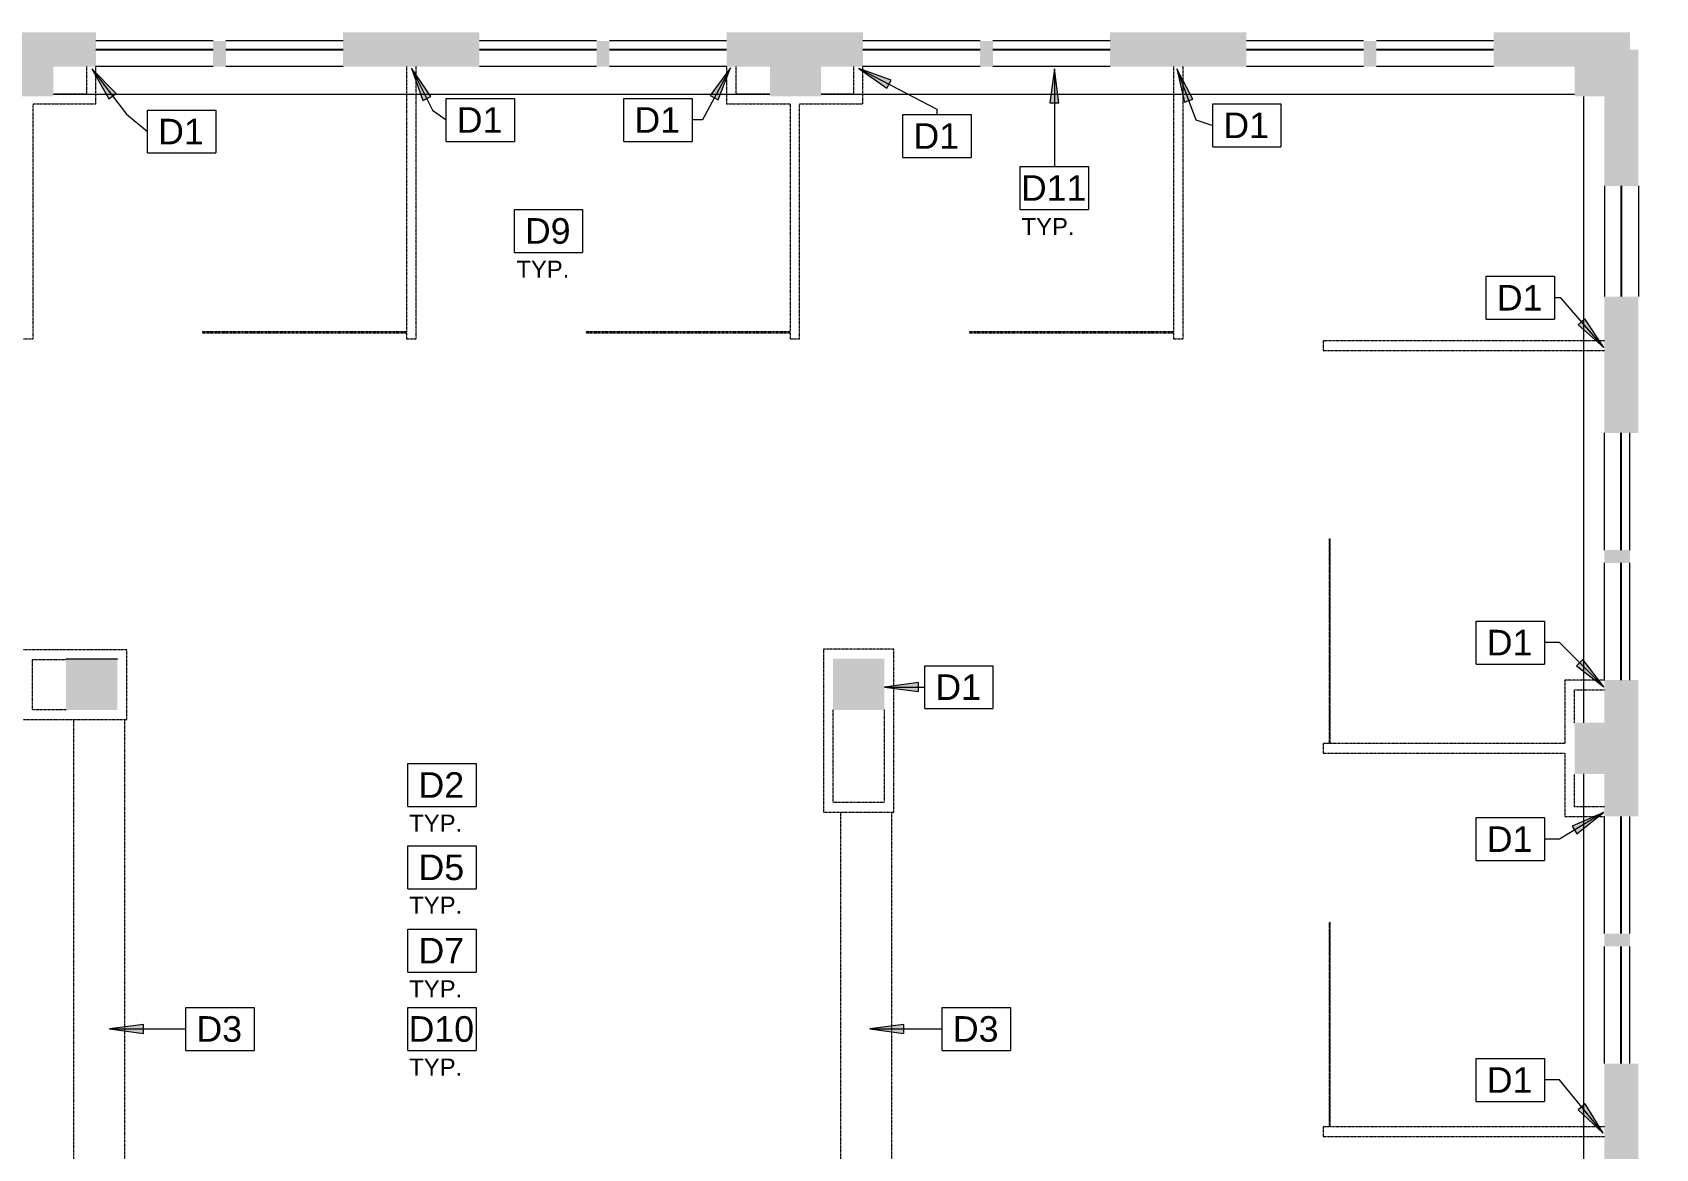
# Model space of a CAD drawing. Header units: inches. Extents: x 3 to 2535, y 0 to 2055.
# Drawn here: x 1773 to 2535, y 1528 to 2052 of the extents above; entities that cross this region are included whole.
import ezdxf

# ---------------------------------------------------------------- set-up
doc = ezdxf.new("R2010")
doc.units = ezdxf.units.IN
doc.header["$MEASUREMENT"] = 0
doc.linetypes.add('Demolished', pattern=[0.1875, 0.125, -0.0625])
for name, color, linetype, lineweight in [('_800 AVAILABLE', 7, 'Continuous', 9), ('A-ANNO-KEYN', 231, 'Continuous', 9), ('A-DETL-GENF', 92, 'Continuous', 9), ('A-WALL', 113, 'Demolished', 9), ('B-CL', 7, 'Continuous', 9), ('G-ANNO-TEXT', 231, 'Continuous', 9), ('I-WALL', 2, 'Demolished', 9), ('Q-CASE', 31, 'Demolished', 9), ('Victor Bldg - 8th Floor_LINK_dwg', 8, 'Continuous', 9), ('WINDOWS', 7, 'Continuous', 9)]:
    doc.layers.add(name, color=color, linetype=linetype, lineweight=lineweight)
doc.styles.add('Arial', font='arial.ttf', dxfattribs={"height": 12})
doc.styles.add('Swis721 Lt BT', font='swissl.ttf', dxfattribs={"height": 8})

# ---------------------------------------------------------------- blocks, each defined once
blk = doc.blocks.new('C-Counter Top - ADJ HEIGHT - 2_-0_-7924903-Level XX  DEMOLITION')
at = {"layer": 'Q-CASE', "color": 7}
for p, q in [((216.68, 0), (-47.26, 0)), ((-47.26, -24), (216.68, -24))]:
    blk.add_line(p, q, dxfattribs=at)
blk = doc.blocks.new('C-Counter Top - ADJ HEIGHT - 2_-0_-7924882-Level XX  DEMOLITION')
at = {"layer": 'Q-CASE', "color": 7}
for p, q in [((260.18, 0), (-47.26, 0)), ((-47.26, -24), (260.18, -24))]:
    blk.add_line(p, q, dxfattribs=at)
blk = doc.blocks.new('Victor Bldg - 8th Floor_LINK_dwg-6972240-Level XX  DEMOLITION')
at = {"layer": '_800 AVAILABLE'}
for p, q in [((1783, 2022.56), (2119.34, 2022.56)), ((2143.34, 2022.56), (2497, 2022.56)), ((2501.18, 2021.5), (2501.18, 1727.5)), ((2501.18, 1703.5), (2501.18, 1367.5))]:
    blk.add_line(p, q, dxfattribs=at)
at = {"layer": 'B-CL'}
blk.add_line((1789, 1757.25), (1789, 1757.5), dxfattribs=at)
at = {"layer": 'B-CL', "flags": 128}
blk.add_lwpolyline([(1789, 1757.5), (1813, 1757.5), (1813, 1757.25)], dxfattribs=at)
at = {"layer": 'WINDOWS'}
for p, q in [((1858, 2047.5), (1803, 2047.5)), ((1858, 2043.5), (1803, 2043.5)), ((1858, 2043.25), (1803, 2043.25)), ((1919, 2047.5), (1864, 2047.5)), ((1919, 2043.5), (1864, 2043.5)), ((1919, 2043.25), (1864, 2043.25)), ((2038, 2047.5), (1983, 2047.5)), ((2038, 2043.5), (1983, 2043.5)), ((2038, 2043.25), (1983, 2043.25)), ((2099, 2047.5), (2044, 2047.5)), ((2099, 2043.5), (2044, 2043.5)), ((2099, 2043.25), (2044, 2043.25)), ((2218, 2047.5), (2163, 2047.5)), ((2218, 2043.5), (2163, 2043.5)), ((2218, 2043.25), (2163, 2043.25)), ((2279, 2047.5), (2224, 2047.5)), ((2279, 2043.5), (2224, 2043.5)), ((2279, 2043.25), (2224, 2043.25)), ((2398, 2047.5), (2343, 2047.5)), ((2398, 2043.5), (2343, 2043.5)), ((2398, 2043.25), (2343, 2043.25)), ((2459, 2047.5), (2404, 2047.5)), ((2459, 2043.5), (2404, 2043.5)), ((2459, 2043.25), (2404, 2043.25)), ((1858, 2035.5), (1803, 2035.5)), ((1919, 2035.5), (1864, 2035.5)), ((2038, 2035.5), (1983, 2035.5)), ((2099, 2035.5), (2044, 2035.5)), ((2218, 2035.5), (2163, 2035.5)), ((2279, 2035.5), (2224, 2035.5)), ((2398, 2035.5), (2343, 2035.5)), ((2459, 2035.5), (2404, 2035.5)), ((2511, 1979.5), (2511, 1927.5)), ((2518.75, 1979.5), (2518.75, 1927.5)), ((2519, 1979.5), (2519, 1927.5)), ((2527, 1979.5), (2527, 1927.5)), ((2511, 1808.5), (2511, 1863.5)), ((2518.75, 1808.5), (2518.75, 1863.5)), ((2519, 1808.5), (2519, 1863.5)), ((2523, 1808.5), (2523, 1863.5)), ((2511, 1747.5), (2511, 1802.5)), ((2518.75, 1747.5), (2518.75, 1802.5)), ((2519, 1747.5), (2519, 1802.5)), ((2523, 1747.5), (2523, 1802.5)), ((2511, 1628.5), (2511, 1683.5)), ((2518.75, 1628.5), (2518.75, 1683.5)), ((2519, 1628.5), (2519, 1683.5)), ((2523, 1628.5), (2523, 1683.5)), ((2511, 1567.5), (2511, 1622.5)), ((2518.75, 1567.5), (2518.75, 1622.5)), ((2519, 1567.5), (2519, 1622.5)), ((2523, 1567.5), (2523, 1622.5))]:
    blk.add_line(p, q, dxfattribs=at)
blk = doc.blocks.new('Keynote Tag - Keynote Number - Boxed-135510-Level XX  DEMOLITION')
at = {"layer": 'A-ANNO-KEYN'}
for p, q in [((-0.125, -0.0792), (-0.125, 0.0781)), ((-0.125, 0.0781), (0.125, 0.0781)), ((0.125, 0.0781), (0.125, -0.0792)), ((-0.125, -0.0792), (0.125, -0.0792))]:
    blk.add_line(p, q, dxfattribs=at)

msp = doc.modelspace()

# ---------------------------------------------------------------- hatches: boundary and pattern name
at = {"layer": 'A-ANNO-KEYN'}
for points in [[(1801.06, 2034.39), (1809.06, 2020.37), (1812.41, 2022.92)], [(1951.09, 2034.75), (1956.36, 2019.5), (1960.13, 2021.38)], [(2100.76, 2034.96), (2091.34, 2021.85), (2095.06, 2019.86)], [(2161, 2034.59), (2174.22, 2025.33), (2176.17, 2029.07)], [(2252.83, 2034.48), (2250.73, 2018.48), (2254.94, 2018.48)], [(2310.38, 2034.48), (2313.89, 2018.73), (2317.85, 2020.17)], [(2510.8, 1903.66), (2501.88, 1917.11), (2498.7, 1914.34)], [(2510.78, 1744.33), (2500.93, 1757.11), (2497.96, 1754.13)], [(2173.09, 1744.22), (2189.09, 1742.1), (2189.09, 1746.31)], [(2510.6, 1685.36), (2495.81, 1678.9), (2497.99, 1675.29)], [(1809.36, 1583.76), (1825.36, 1581.65), (1825.36, 1585.86)], [(2166.19, 1583.76), (2182.19, 1581.65), (2182.19, 1585.86)], [(2510.47, 1534.87), (2501.92, 1548.55), (2498.67, 1545.87)]]:
    msp.add_hatch(color=256, dxfattribs=at).paths.add_polyline_path(points, flags=0)
at = {"layer": 'A-DETL-GENF'}
h = msp.add_hatch(color=7, dxfattribs=at)
h.paths.add_polyline_path([(338, 0), (338, 4), (345, 4), (345, 23.12), (273, 23.12), (273, 4), (280, 4), (280, 0), (311.78, 0)], flags=0)
h.paths.add_polyline_path([(200, 0), (200, 4), (207, 4), (207, 23.12), (135, 23.12), (135, 4), (142, 4), (142, 0), (171.38, 0)], flags=0)
h.paths.add_polyline_path([(418, 0), (509.5, 0), (509.5, 56), (479.5, 56), (479.5, 23.06), (411, 23.06), (411, 4), (418, 4)], flags=0)
h.paths.add_polyline_path([(1050, 0), (1050, 14.5), (1079, 14.5), (1079, 11.5), (1143, 11.5), (1143, 27.5), (1069, 27.5), (1069, 32.86), (1011, 32.86), (1011, 23.12), (1004.38, 23.12), (1004.38, 0), (1036.5, 0)], flags=0)
h.paths.add_polyline_path([(920.38, 0), (920.38, 23.12), (913.5, 23.12), (913.5, 32.99), (884.25, 32.99), (884.25, 23.12), (867.25, 23.12), (867.25, 0), (913.5, 0)], flags=0)
h.paths.add_polyline_path([(62, 0), (62, 4), (69, 4), (69, 23.12), (34.12, 23.12), (34.12, 74.5), (16, 74.5), (16, 66), (12, 66), (12, 0), (34.12, 0)], flags=0)
h.paths.add_polyline_path([(783.25, 0), (783.25, 21.5), (781.25, 21.5), (781.25, 56), (751.25, 56), (751.25, 23.12), (730.25, 23.12), (730.25, 0), (781.25, 0)], flags=0)
h.paths.add_polyline_path([(614, 0), (646.25, 0), (646.25, 33.12), (614, 33.12), (614, 23.12), (593.13, 23.12), (593.13, 0)], flags=0)
h.paths.add_polyline_path([(2155, 3.5), (2215, 3.5), (2215, 19.5), (2155, 19.5)], flags=0)
h.paths.add_polyline_path([(2531, 3.5), (2535, 3.5), (2535, 63.5), (2519, 63.5), (2519, 41.5), (2497, 41.5), (2497, 19.5), (2475, 19.5), (2475, 3.5), (2519, 3.5)], flags=0)
h.paths.add_polyline_path([(2378.78, 3.5), (2423, 3.5), (2423, 19.5), (2363, 19.5), (2363, 3.5), (2374.5, 3.5)], flags=0)
h.paths.add_polyline_path([(2043, 3.5), (2103, 3.5), (2103, 19.5), (2059, 19.5), (2059, 27.5), (1979, 27.5), (1979, 11.5), (2043, 11.5)], flags=0)
h.paths.add_polyline_path([(2261.33, 7.5), (2267.33, 7.5), (2267.33, 19.5), (2261.33, 19.5)], flags=0)
h.paths.add_polyline_path([(2316.67, 7.5), (2316.67, 19.5), (2310.67, 19.5), (2310.67, 7.5)], flags=0)
h.paths.add_polyline_path([(1259, 11.5), (1323, 11.5), (1323, 27.5), (1259, 27.5)], flags=0)
h.paths.add_polyline_path([(1453, 11.5), (1503, 11.5), (1503, 27.5), (1439, 27.5), (1439, 11.5), (1443.5, 11.5)], flags=0)
h.paths.add_polyline_path([(1647.88, 11.5), (1683, 11.5), (1683, 27.5), (1619, 27.5), (1619, 11.5)], flags=0)
h.paths.add_polyline_path([(1828.75, 11.5), (1863, 11.5), (1863, 27.5), (1799, 27.5), (1799, 11.5), (1803.5, 11.5)], flags=0)
h.paths.add_polyline_path([(1564, 15.5), (1564, 27.5), (1558, 27.5), (1558, 15.5)], flags=0)
h.paths.add_polyline_path([(1918, 15.5), (1924, 15.5), (1924, 27.5), (1918, 27.5)], flags=0)
h.paths.add_polyline_path([(1738, 15.5), (1744, 15.5), (1744, 27.5), (1738, 27.5)], flags=0)
h.paths.add_polyline_path([(1198, 15.5), (1204, 15.5), (1204, 27.5), (1198, 27.5)], flags=0)
h.paths.add_polyline_path([(1384, 15.5), (1384, 27.5), (1378, 27.5), (1378, 15.5)], flags=0)
h.paths.add_polyline_path([(2519, 115.5), (2535, 115.5), (2535, 175.5), (2519, 175.5)], flags=0)
h.paths.add_polyline_path([(34.12, 123.5), (34.12, 224.5), (12, 224.5), (12, 132), (16, 132), (16, 123.5)], flags=0)
h.paths.add_polyline_path([(2531, 220.5), (2531, 226.5), (2519, 226.5), (2519, 220.5)], flags=0)
h.paths.add_polyline_path([(2531, 268.5), (2531, 274.5), (2519, 274.5), (2519, 268.5)], flags=0)
h.paths.add_polyline_path([(2173, 293.5), (2173, 317.5), (2149, 317.5), (2149, 293.5), (2152.5, 293.5)], flags=0)
h.paths.add_polyline_path([(517, 293.5), (517, 317.5), (493, 317.5), (493, 293.5), (512.5, 293.5)], flags=0)
h.paths.add_polyline_path([(1789, 293.5), (1813, 293.5), (1813, 317.5), (1789, 317.5)], flags=0)
h.paths.add_polyline_path([(21.13, 310.5), (34.12, 310.5), (34.12, 392.5), (12, 392.5), (12, 310.5)], flags=0)
h.paths.add_polyline_path([(2535, 319.5), (2535, 379.5), (2519, 379.5), (2519, 365.5), (2497, 365.5), (2497, 341.5), (2519, 341.5), (2519, 319.5)], flags=0)
h.paths.add_polyline_path([(2535, 431.5), (2535, 491.5), (2527, 491.5), (2527, 551.5), (2511, 551.5), (2511, 475.5), (2519, 475.5), (2519, 431.5)], flags=0)
h.paths.add_polyline_path([(21.13, 478.5), (34.12, 478.5), (34.12, 534.98), (75.5, 534.98), (75.5, 539.25), (3.5, 539.25), (3.5, 491.25), (12, 491.25), (12, 478.5), (14.26, 478.5)], flags=0)
h.paths.add_polyline_path([(306.53, 511.5), (306.53, 531.5), (296.25, 531.5), (296.25, 579.5), (283.25, 579.5), (283.25, 539.25), (191.5, 539.25), (191.5, 534.98), (286.53, 534.98), (286.53, 511.5), (305.81, 511.5)], flags=0)
h.paths.add_polyline_path([(2511, 603.5), (2527, 603.5), (2527, 667.5), (2511, 667.5), (2511, 647.5), (2497, 647.5), (2497, 623.5), (2511, 623.5)], flags=0)
h.paths.add_polyline_path([(291.03, 631.5), (296.25, 631.5), (296.25, 679.5), (304.93, 679.5), (304.93, 699.5), (296.25, 699.5), (296.25, 715.5), (283.25, 715.5), (283.25, 631.5), (286.53, 631.5)], flags=0)
h.paths.add_polyline_path([(829, 653.5), (853, 653.5), (853, 677.5), (829, 677.5)], flags=0)
h.paths.add_polyline_path([(2152.5, 653.5), (2173, 653.5), (2173, 677.5), (2149, 677.5), (2149, 653.5)], flags=0)
h.paths.add_polyline_path([(1093, 653.5), (1093, 677.5), (1069, 677.5), (1069, 653.5), (1088.5, 653.5)], flags=0)
h.paths.add_polyline_path([(498.94, 653.5), (517, 653.5), (517, 677.5), (493, 677.5), (493, 653.5)], flags=0)
h.paths.add_polyline_path([(1429, 653.5), (1453, 653.5), (1453, 677.5), (1429, 677.5)], flags=0)
h.paths.add_polyline_path([(1808.5, 653.5), (1813, 653.5), (1813, 677.5), (1789, 677.5), (1789, 653.5)], flags=0)
h.paths.add_polyline_path([(2511, 722.5), (2523, 722.5), (2523, 728.5), (2511, 728.5)], flags=0)
h.paths.add_polyline_path([(283.25, 770.5), (296.25, 770.5), (296.25, 776.5), (283.25, 776.5)], flags=0)
h.paths.add_polyline_path([(2511, 783.5), (2527, 783.5), (2527, 847.5), (2511, 847.5), (2511, 813.25)], flags=0)
h.paths.add_polyline_path([(283.25, 831.5), (296.25, 831.5), (296.25, 847.5), (304.93, 847.5), (304.93, 867.5), (296.25, 867.5), (296.25, 883.5), (283.25, 883.5), (283.25, 836)], flags=0)
h.paths.add_polyline_path([(2523, 902.5), (2523, 908.5), (2511, 908.5), (2511, 902.5)], flags=0)
h.paths.add_polyline_path([(296.25, 938.5), (296.25, 944.5), (283.25, 944.5), (283.25, 938.5), (289.64, 938.5)], flags=0)
h.paths.add_polyline_path([(2511, 963.25), (2527, 963.25), (2527, 1027.5), (2511, 1027.5), (2511, 1007.5), (2497, 1007.5), (2497, 983.5), (2511, 983.5), (2511, 967.75)], flags=0)
h.paths.add_polyline_path([(296.25, 999.5), (296.25, 1015.5), (304.93, 1015.5), (304.93, 1035.5), (296.25, 1035.5), (296.25, 1051.56), (283.25, 1051.56), (283.25, 999.5)], flags=0)
h.paths.add_polyline_path([(2173, 1013.5), (2173, 1037.5), (2149, 1037.5), (2149, 1013.5)], flags=0)
h.paths.add_polyline_path([(829, 1013.5), (853, 1013.5), (853, 1037.5), (829, 1037.5), (829, 1029.19)], flags=0)
h.paths.add_polyline_path([(517, 1013.5), (517.25, 1013.5), (517.25, 1037.5), (493, 1037.5), (493, 1013.5), (512.5, 1013.5)], flags=0)
h.paths.add_polyline_path([(1040.5, 1013.5), (1040.5, 1037.5), (1016.5, 1037.5), (1016.5, 1013.5)], flags=0)
h.paths.add_polyline_path([(2511, 1082.5), (2523, 1082.5), (2523, 1088.5), (2511, 1088.5)], flags=0)
h.paths.add_polyline_path([(289.62, 1106.56), (296.25, 1106.56), (296.25, 1112.56), (283.25, 1112.56), (283.25, 1106.56)], flags=0)
h.paths.add_polyline_path([(2511, 1143.5), (2527, 1143.5), (2527, 1207.5), (2511, 1207.5), (2511, 1173.25)], flags=0)
h.paths.add_polyline_path([(295.92, 1167.56), (296.25, 1167.56), (296.25, 1183.56), (304.93, 1183.56), (304.93, 1203.56), (296.25, 1203.56), (296.25, 1219.56), (283.25, 1219.56), (283.25, 1167.56)], flags=0)
h.paths.add_polyline_path([(2511, 1262.5), (2523, 1262.5), (2523, 1268.5), (2511, 1268.5)], flags=0)
h.paths.add_polyline_path([(296.25, 1274.56), (296.25, 1280.56), (283.25, 1280.56), (283.25, 1274.56), (295.92, 1274.56)], flags=0)
h.paths.add_polyline_path([(2511, 1323.5), (2527, 1323.5), (2527, 1387.5), (2511, 1387.5), (2511, 1367.5), (2497, 1367.5), (2497, 1343.5), (2511, 1343.5), (2511, 1328)], flags=0)
h.paths.add_polyline_path([(296.25, 1335.56), (296.25, 1351.56), (304.93, 1351.56), (304.93, 1371.56), (296.25, 1371.56), (296.25, 1387.56), (283.25, 1387.56), (283.25, 1335.56)], flags=0)
h.paths.add_polyline_path([(1087.5, 1373.5), (1093, 1373.5), (1093, 1397.5), (1069, 1397.5), (1069, 1373.5)], flags=0)
h.paths.add_polyline_path([(2173, 1373.5), (2173, 1397.5), (2149, 1397.5), (2149, 1373.5), (2168.5, 1373.5)], flags=0)
h.paths.add_polyline_path([(1453, 1373.5), (1453, 1397.5), (1429, 1397.5), (1429, 1373.5), (1448.5, 1373.5)], flags=0)
h.paths.add_polyline_path([(1813, 1373.5), (1813, 1397.5), (1789, 1397.5), (1789, 1373.5), (1792.5, 1373.5)], flags=0)
h.paths.add_polyline_path([(853, 1373.5), (853, 1397.5), (829, 1397.5), (829, 1373.5), (833.5, 1373.5)], flags=0)
h.paths.add_polyline_path([(517, 1373.5), (517, 1397.5), (493, 1397.5), (493, 1373.5), (515, 1373.5)], flags=0)
h.paths.add_polyline_path([(2511, 1442.5), (2523, 1442.5), (2523, 1448.5), (2511, 1448.5)], flags=0)
h.paths.add_polyline_path([(296.25, 1442.56), (296.25, 1448.56), (283.25, 1448.56), (283.25, 1442.56)], flags=0)
h.paths.add_polyline_path([(2527, 1503.5), (2527, 1567.5), (2511, 1567.5), (2511, 1503.5)], flags=0)
h.paths.add_polyline_path([(296.25, 1503.56), (296.25, 1519.56), (304.93, 1519.56), (304.93, 1539.56), (296.25, 1539.56), (296.25, 1555.56), (283.25, 1555.56), (283.25, 1503.56)], flags=0)
h.paths.add_polyline_path([(283.25, 1610.56), (296.25, 1610.56), (296.25, 1616.56), (283.25, 1616.56)], flags=0)
h.paths.add_polyline_path([(2511, 1622.5), (2523, 1622.5), (2523, 1628.5), (2511, 1628.5)], flags=0)
h.paths.add_polyline_path([(296.25, 1671.56), (296.25, 1687.56), (304.93, 1687.56), (304.93, 1707.56), (296.25, 1707.56), (296.25, 1755.56), (283.25, 1755.56), (283.25, 1671.56)], flags=0)
h.paths.add_polyline_path([(2527, 1683.5), (2527, 1747.5), (2511, 1747.5), (2511, 1727.5), (2497, 1727.5), (2497, 1703.5), (2511, 1703.5), (2511, 1683.5)], flags=0)
h.paths.add_polyline_path([(1792.5, 1733.5), (1813, 1733.5), (1813, 1757.25), (1789, 1757.25), (1789, 1733.5)], flags=0)
h.paths.add_polyline_path([(1069, 1733.5), (1093, 1733.5), (1093, 1757.5), (1069, 1757.5)], flags=0)
h.paths.add_polyline_path([(829, 1733.5), (853, 1733.5), (853, 1757.5), (829, 1757.5)], flags=0)
h.paths.add_polyline_path([(2173, 1733.5), (2173, 1757.5), (2149, 1757.5), (2149, 1733.5), (2152.5, 1733.5)], flags=0)
h.paths.add_polyline_path([(493, 1733.5), (517, 1733.5), (517, 1757.5), (493, 1757.5)], flags=0)
h.paths.add_polyline_path([(1433.76, 1733.5), (1453.1, 1733.5), (1453.1, 1757.5), (1429, 1757.5), (1429, 1733.5), (1429.1, 1733.5)], flags=0)
h.paths.add_polyline_path([(2523, 1802.5), (2523, 1808.5), (2511, 1808.5), (2511, 1802.5)], flags=0)
h.paths.add_polyline_path([(283.25, 1807.56), (296.25, 1807.56), (296.25, 1855.56), (304.93, 1855.56), (304.93, 1870.56), (359, 1870.56), (359, 1883.56), (283.25, 1883.56), (283.25, 1851.06)], flags=0)
h.paths.add_polyline_path([(2527, 1863.5), (2527, 1927.5), (2511, 1927.5), (2511, 1863.5)], flags=0)
h.paths.add_polyline_path([(488, 1870.56), (488, 1927.5), (475, 1927.5), (475, 1883.56), (411, 1883.56), (411, 1870.56), (475, 1870.56)], flags=0)
h.paths.add_polyline_path([(2511, 1979.5), (2527, 1979.5), (2527, 2043.5), (2523, 2043.5), (2523, 2051.5), (2459, 2051.5), (2459, 2035.5), (2497, 2035.5), (2497, 2021.5), (2511, 2021.5)], flags=0)
h.paths.add_polyline_path([(475, 1979.5), (488, 1979.5), (488, 2021.5), (517, 2021.5), (517, 2035.5), (543, 2035.5), (543, 2051.5), (475, 2051.5), (475, 2021.5)], flags=0)
h.paths.add_polyline_path([(693.25, 2021.5), (703, 2021.5), (703, 2035.5), (723, 2035.5), (723, 2051.5), (659, 2051.5), (659, 2035.5), (679, 2035.5), (679, 2021.5), (688.75, 2021.5)], flags=0)
h.paths.add_polyline_path([(1423, 2021.5), (1423, 2035.5), (1443, 2035.5), (1443, 2051.5), (1379, 2051.5), (1379, 2035.5), (1399, 2035.5), (1399, 2021.5), (1413.25, 2021.5)], flags=0)
h.paths.add_polyline_path([(2119.34, 2021.5), (2143.34, 2021.5), (2143.34, 2035.5), (2163, 2035.5), (2163, 2051.5), (2099, 2051.5), (2099, 2035.5), (2119.34, 2035.5), (2119.34, 2022.56)], flags=0)
h.paths.add_polyline_path([(1039, 2021.5), (1063, 2021.5), (1063, 2035.5), (1083, 2035.5), (1083, 2051.5), (1019, 2051.5), (1019, 2035.5), (1039, 2035.5), (1039, 2022.56)], flags=0)
h.paths.add_polyline_path([(1759, 2021.5), (1783, 2021.5), (1783, 2035.5), (1803, 2035.5), (1803, 2051.5), (1739, 2051.5), (1739, 2035.5), (1759, 2035.5), (1759, 2022.56)], flags=0)
h.paths.add_polyline_path([(1504, 2035.5), (1504, 2047.5), (1498, 2047.5), (1498, 2035.5)], flags=0)
h.paths.add_polyline_path([(1324, 2035.5), (1324, 2047.5), (1318, 2047.5), (1318, 2035.5)], flags=0)
h.paths.add_polyline_path([(839, 2035.5), (903, 2035.5), (903, 2051.5), (839, 2051.5)], flags=0)
h.paths.add_polyline_path([(1233.25, 2035.5), (1263, 2035.5), (1263, 2051.5), (1199, 2051.5), (1199, 2035.5), (1228.75, 2035.5)], flags=0)
h.paths.add_polyline_path([(1144, 2035.5), (1144, 2047.5), (1138, 2047.5), (1138, 2035.5)], flags=0)
h.paths.add_polyline_path([(1559, 2035.5), (1623, 2035.5), (1623, 2051.5), (1559, 2051.5)], flags=0)
h.paths.add_polyline_path([(2404, 2035.5), (2404, 2047.5), (2398, 2047.5), (2398, 2035.5)], flags=0)
h.paths.add_polyline_path([(598, 2035.5), (604, 2035.5), (604, 2047.5), (598, 2047.5)], flags=0)
h.paths.add_polyline_path([(2313.25, 2035.5), (2343, 2035.5), (2343, 2051.5), (2279, 2051.5), (2279, 2035.5), (2308.75, 2035.5)], flags=0)
h.paths.add_polyline_path([(2218, 2035.5), (2224, 2035.5), (2224, 2047.5), (2218, 2047.5)], flags=0)
h.paths.add_polyline_path([(778, 2035.5), (784, 2035.5), (784, 2047.5), (778, 2047.5)], flags=0)
h.paths.add_polyline_path([(1953.25, 2035.5), (1983, 2035.5), (1983, 2051.5), (1919, 2051.5), (1919, 2035.5), (1948.75, 2035.5)], flags=0)
h.paths.add_polyline_path([(2044, 2035.5), (2044, 2047.5), (2038, 2047.5), (2038, 2035.5)], flags=0)
h.paths.add_polyline_path([(958, 2035.5), (964, 2035.5), (964, 2047.5), (958, 2047.5)], flags=0)
h.paths.add_polyline_path([(1684, 2035.5), (1684, 2047.5), (1678, 2047.5), (1678, 2035.5)], flags=0)
h.paths.add_polyline_path([(1858, 2035.5), (1864, 2035.5), (1864, 2047.5), (1858, 2047.5)], flags=0)

# ---------------------------------------------------------------- linework, layer by layer
at = {"layer": 'A-ANNO-KEYN'}
for p, q in [((1801.06, 2034.39), (1809.06, 2020.37)), ((1812.41, 2022.92), (1801.06, 2034.39)), ((1801.06, 2034.39), (1817.25, 2013.07)), ((1951.09, 2034.75), (1956.36, 2019.5)), ((1960.13, 2021.38), (1951.09, 2034.75)), ((1951.09, 2034.75), (1960.93, 2015.06)), ((2100.76, 2034.96), (2087.62, 2010.44)), ((2100.76, 2034.96), (2091.34, 2021.85)), ((2095.06, 2019.86), (2100.76, 2034.96)), ((2161, 2034.59), (2174.22, 2025.33)), ((2176.17, 2029.07), (2161, 2034.59)), ((2161, 2034.59), (2197.73, 2015.47)), ((2252.83, 2034.48), (2250.73, 2018.48)), ((2254.94, 2018.48), (2252.83, 2034.48)), ((2252.83, 2034.48), (2252.83, 1988.56)), ((2310.38, 2034.48), (2313.89, 2018.73)), ((2317.85, 2020.17), (2310.38, 2034.48)), ((2310.38, 2034.48), (2319.16, 2010.44)), ((2174.22, 2025.33), (2176.17, 2029.07)), ((1809.06, 2020.37), (1812.41, 2022.92)), ((1956.36, 2019.5), (1960.13, 2021.38)), ((2091.34, 2021.85), (2095.06, 2019.86)), ((2313.89, 2018.73), (2317.85, 2020.17)), ((1817.25, 2013.07), (1827.21, 2004.99)), ((1960.93, 2015.06), (1967.38, 2010.43)), ((2197.73, 2015.47), (2197.73, 2012.94)), ((2250.73, 2018.48), (2254.94, 2018.48)), ((2087.62, 2010.44), (2082.76, 2010.43)), ((2319.16, 2010.44), (2327.17, 2007.9)), ((2490.48, 1926.99), (2487.55, 1926.97)), ((2510.8, 1903.66), (2490.48, 1926.99)), ((2501.88, 1917.11), (2498.7, 1914.34)), ((2498.7, 1914.34), (2510.8, 1903.66)), ((2510.8, 1903.66), (2501.88, 1917.11)), ((2489.91, 1765.12), (2482.82, 1765.1)), ((2510.78, 1744.33), (2489.91, 1765.12)), ((2500.93, 1757.11), (2497.96, 1754.13)), ((2497.96, 1754.13), (2510.78, 1744.33)), ((2510.78, 1744.33), (2500.93, 1757.11)), ((2189.09, 1746.31), (2173.09, 1744.22)), ((2189.09, 1742.1), (2189.09, 1746.31)), ((2173.09, 1744.22), (2189.09, 1742.1)), ((2173.09, 1744.22), (2192, 1744.2)), ((2510.6, 1685.36), (2489.91, 1672.88)), ((2510.6, 1685.36), (2495.81, 1678.9)), ((2497.99, 1675.29), (2510.6, 1685.36)), ((2495.81, 1678.9), (2497.99, 1675.29)), ((2489.91, 1672.88), (2482.82, 1672.86)), ((1825.36, 1585.86), (1809.36, 1583.76)), ((1825.36, 1581.65), (1825.36, 1585.86)), ((2182.19, 1585.86), (2166.19, 1583.76)), ((2182.19, 1581.65), (2182.19, 1585.86)), ((1809.36, 1583.76), (1825.36, 1581.65)), ((1809.36, 1583.76), (1845.19, 1583.76)), ((2166.19, 1583.76), (2182.19, 1581.65)), ((2166.19, 1583.76), (2200.24, 1583.76)), ((2489.91, 1559.81), (2482.82, 1559.8)), ((2510.47, 1534.87), (2489.91, 1559.81)), ((2501.92, 1548.55), (2498.67, 1545.87)), ((2510.47, 1534.87), (2501.92, 1548.55)), ((2498.67, 1545.87), (2510.47, 1534.87))]:
    msp.add_line(p, q, dxfattribs=at)
at = {"layer": 'A-WALL', "color": 250, "lineweight": 20}
for p, q in [((1798.5, 2035.5), (1798.5, 2022.56)), ((1803, 2018.06), (1803, 2035.5)), ((1948.75, 2035.5), (1948.75, 1911)), ((1953.25, 1907.75), (1953.25, 2035.5)), ((2099, 2035.5), (2099, 2018.06)), ((2103.5, 2022.56), (2103.5, 2035.5)), ((2158.5, 2035.5), (2158.5, 2022.56)), ((2163, 2018.06), (2163, 2035.5)), ((2308.75, 2035.5), (2308.75, 1911)), ((2313.25, 1907.75), (2313.25, 2035.5)), ((1798.5, 2022.56), (1783, 2022.56)), ((2119.34, 2022.56), (2103.5, 2022.56)), ((2158.5, 2022.56), (2143.34, 2022.56)), ((1773.5, 2018.06), (1803, 2018.06)), ((1773.5, 1907.75), (1773.5, 2018.06)), ((2099, 2018.06), (2128.75, 2018.06)), ((2128.75, 2018.06), (2128.75, 1911)), ((2133.25, 2018.06), (2163, 2018.06)), ((2133.25, 1907.75), (2133.25, 2018.06)), ((1769, 1907.75), (1773.5, 1907.75)), ((1948.75, 1910.5), (1948.75, 1907.75)), ((1948.75, 1907.75), (1953.25, 1907.75)), ((2128.75, 1910.5), (2128.75, 1907.75)), ((2128.75, 1907.75), (2133.25, 1907.75)), ((2308.75, 1910.5), (2308.75, 1907.75)), ((2308.75, 1907.75), (2313.25, 1907.75)), ((2511, 1906.75), (2379, 1906.75)), ((2379, 1906.75), (2379, 1902.25)), ((2379, 1902.25), (2511, 1902.25)), ((1817.5, 1761.75), (1768.75, 1761.75)), ((1817.5, 1729), (1817.5, 1761.75)), ((2144.5, 1762), (2144.5, 1685.5)), ((2177.5, 1762), (2144.5, 1762)), ((2177.5, 1685.5), (2177.5, 1762)), ((1773.25, 1757.25), (1789, 1757.25)), ((1773.25, 1733.5), (1773.25, 1757.25)), ((2511, 1747.5), (2492.5, 1747.5)), ((2492.5, 1747.5), (2492.5, 1717.75)), ((2497, 1743), (2511, 1743)), ((2497, 1727.5), (2497, 1743)), ((1789, 1733.5), (1773.25, 1733.5)), ((2149, 1690), (2149, 1733.5)), ((2173, 1733.5), (2173, 1690)), ((1768.75, 1729), (1817.5, 1729)), ((2381.75, 1717.75), (2379, 1717.75)), ((2379, 1717.75), (2379, 1713.25)), ((2492.5, 1717.75), (2382.25, 1717.75)), ((2379, 1713.25), (2492.5, 1713.25)), ((2492.5, 1713.25), (2492.5, 1683.5)), ((2497, 1688), (2497, 1703.5)), ((2144.5, 1685.5), (2177.5, 1685.5)), ((2173, 1690), (2149, 1690)), ((2511, 1688), (2497, 1688)), ((2492.5, 1683.5), (2511, 1683.5)), ((2381.75, 1537.75), (2379, 1537.75)), ((2379, 1537.75), (2379, 1533.25)), ((2379, 1533.25), (2511, 1533.25)), ((2511, 1537.75), (2382.25, 1537.75))]:
    msp.add_line(p, q, dxfattribs=at)
at = {"layer": 'I-WALL', "color": 250, "lineweight": 20}
for p, q in [((1948.75, 1911), (1853, 1911)), ((1853, 1911), (1853, 1910.5)), ((1853, 1910.5), (1948.75, 1910.5)), ((2128.75, 1911), (2033, 1911)), ((2033, 1911), (2033, 1910.5)), ((2033, 1910.5), (2128.75, 1910.5)), ((2308.75, 1911), (2213, 1911)), ((2213, 1911), (2213, 1910.5)), ((2213, 1910.5), (2308.75, 1910.5)), ((2382.25, 1813.75), (2381.75, 1813.75)), ((2381.75, 1813.75), (2381.75, 1717.75)), ((2382.25, 1717.75), (2382.25, 1813.75)), ((2382.25, 1633.75), (2381.75, 1633.75)), ((2381.75, 1633.75), (2381.75, 1537.75)), ((2382.25, 1537.75), (2382.25, 1633.75))]:
    msp.add_line(p, q, dxfattribs=at)

# ---------------------------------------------------------------- block references
at = {"layer": 'A-ANNO-KEYN', "xscale": 127.9999999999999, "yscale": 127.9999999999999, "zscale": 127.9999999999999}
for p in [(1983.38, 2010.5), (2066.76, 2010.5), (1843.21, 2005.06), (2197.73, 2002.94), (2343.17, 2007.97), (2252.83, 1978.56), (2015.38, 1958.41), (2471.55, 1927.05), (2466.82, 1765.17), (2208, 1744.27), (1965.43, 1698.33), (2466.82, 1672.94), (1965.43, 1659.69), (1965.43, 1620.59), (1861.19, 1583.83), (1965.43, 1583.83), (2216.24, 1583.83), (2466.82, 1559.87)]:
    msp.add_blockref('Keynote Tag - Keynote Number - Boxed-135510-Level XX  DEMOLITION', p, dxfattribs=at)
at = {"layer": 'Q-CASE', "color": 7, "rotation": 90.00000000000001}
for name, p in [('C-Counter Top - ADJ HEIGHT - 2_-0_-7924882-Level XX  DEMOLITION', (1792.5, 1468.82)), ('C-Counter Top - ADJ HEIGHT - 2_-0_-7924903-Level XX  DEMOLITION', (2152.5, 1468.82))]:
    msp.add_blockref(name, p, dxfattribs=at)
at = {"layer": 'Victor Bldg - 8th Floor_LINK_dwg', "color": 7}
msp.add_blockref('Victor Bldg - 8th Floor_LINK_dwg-6972240-Level XX  DEMOLITION', (0, 0), dxfattribs=at)

# ---------------------------------------------------------------- texts
at = {"layer": 'A-ANNO-KEYN', "char_height": 12, "attachment_point": 1, "style": 'Arial'}
for s, insert, width in [('D1', (1972.33, 2016.43), 26.26), ('D1', (2055.71, 2016.43), 26.26), ('D1', (2332.12, 2013.9), 26.26), ('D1', (1832.16, 2011), 26.26), ('D1', (2186.68, 2008.88), 26.26), ('D11', (2237.13, 1984.49), 37.572), ('D9', (2004.33, 1964.35), 26.26), ('D1', (2460.5, 1932.98), 26.26), ('D1', (2455.78, 1771.11), 26.26), ('D1', (2196.95, 1750.21), 26.26), ('D2', (1954.38, 1704.27), 26.26), ('D1', (2455.78, 1678.87), 26.26), ('D5', (1954.38, 1665.63), 26.26), ('D7', (1954.38, 1626.52), 26.26), ('D3', (1850.15, 1589.76), 26.26), ('D10', (1949.72, 1589.76), 37.572), ('D3', (2205.2, 1589.76), 26.26), ('D1', (2455.78, 1565.8), 26.26)]:
    msp.add_mtext(s, dxfattribs=dict(at, insert=insert, width=width))
at = {"layer": 'G-ANNO-TEXT', "color": 7, "char_height": 8, "width": 27.876, "attachment_point": 1, "style": 'Swis721 Lt BT'}
for insert in [(2237.44, 1964.41), (2000.33, 1944.39), (1950.04, 1684.35), (1950.04, 1645.85), (1950.04, 1606.6), (1950.04, 1569.85)]:
    msp.add_mtext('TYP.', dxfattribs=dict(at, insert=insert))

doc.saveas('drawing.dxf')
